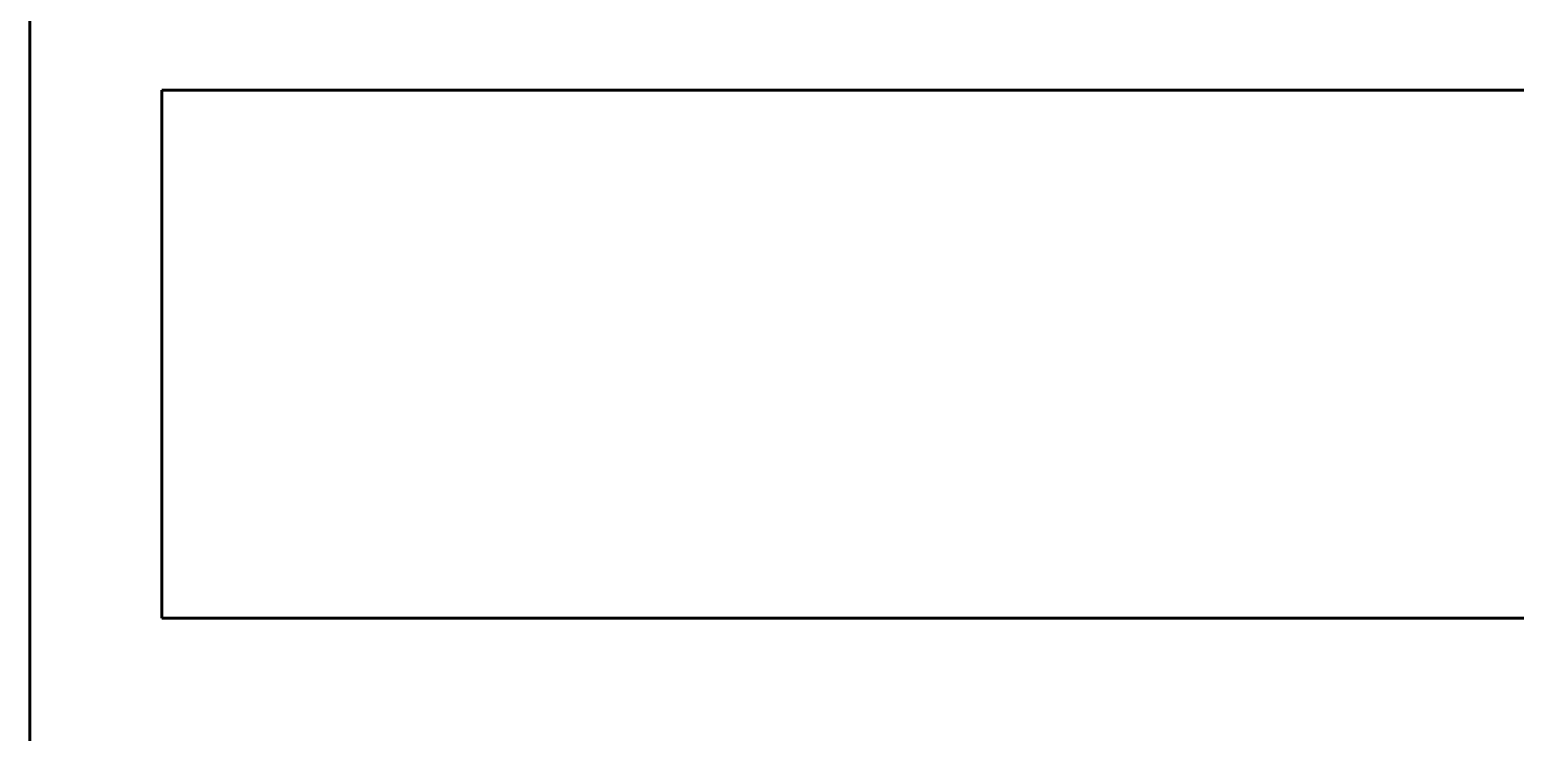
# Model space of a CAD drawing. Header units: millimetres. Extents: x 72 to 2826, y -203 to 794.
# Drawn here: x 1755.499 to 1756.624, y 385.294 to 385.826 of the extents above; entities that cross this region are included whole.
import ezdxf

# ---------------------------------------------------------------- set-up
doc = ezdxf.new("R2010")
doc.units = ezdxf.units.MM
doc.layers.add('envolvente', color=164, linetype='Continuous', lineweight=60)

msp = doc.modelspace()

# ---------------------------------------------------------------- linework, layer by layer
at = {"layer": 'envolvente'}
for p, q in [((1755.4989, 387.4801), (1755.4989, 385.5801)), ((1755.5989, 385.7801), (1755.5989, 385.5801)), ((1759.8739, 385.7801), (1755.5989, 385.7801)), ((1755.4989, 383.6801), (1755.4989, 385.5801)), ((1755.5989, 385.3801), (1755.5989, 385.5801)), ((1759.8739, 385.3801), (1755.5989, 385.3801))]:
    msp.add_line(p, q, dxfattribs=at)

doc.saveas('drawing.dxf')
